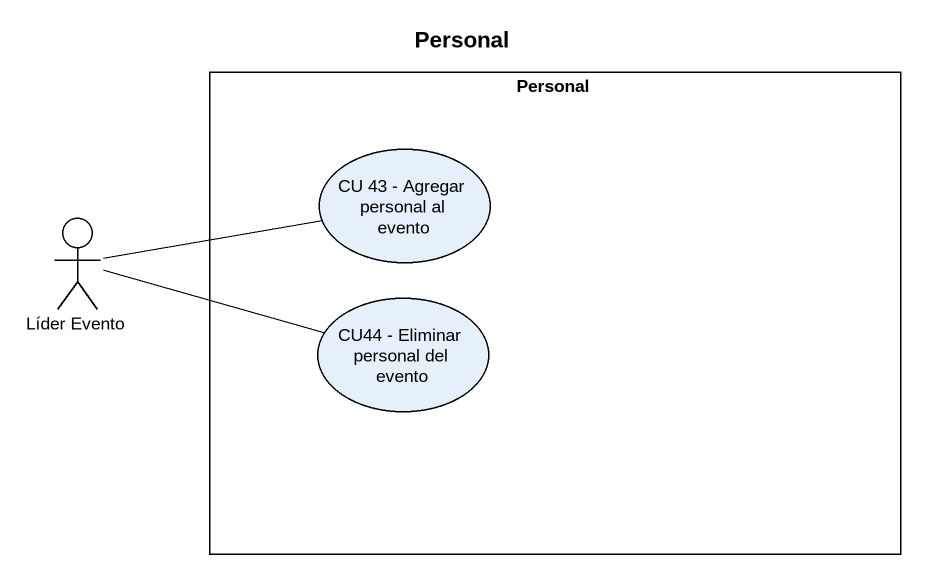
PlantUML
@startuml
title Personal
rectangle Personal {
  usecase "CU 43 - Agregar personal al evento" as CU_43_Agregar_personal_al
  usecase "CU44 - Eliminar personal del evento" as CU44_Eliminar_personal_del
}
actor "Líder Evento" as Líder_Evento
Líder_Evento -right- CU_43_Agregar_personal_al
Líder_Evento -right- CU44_Eliminar_personal_del
@enduml
